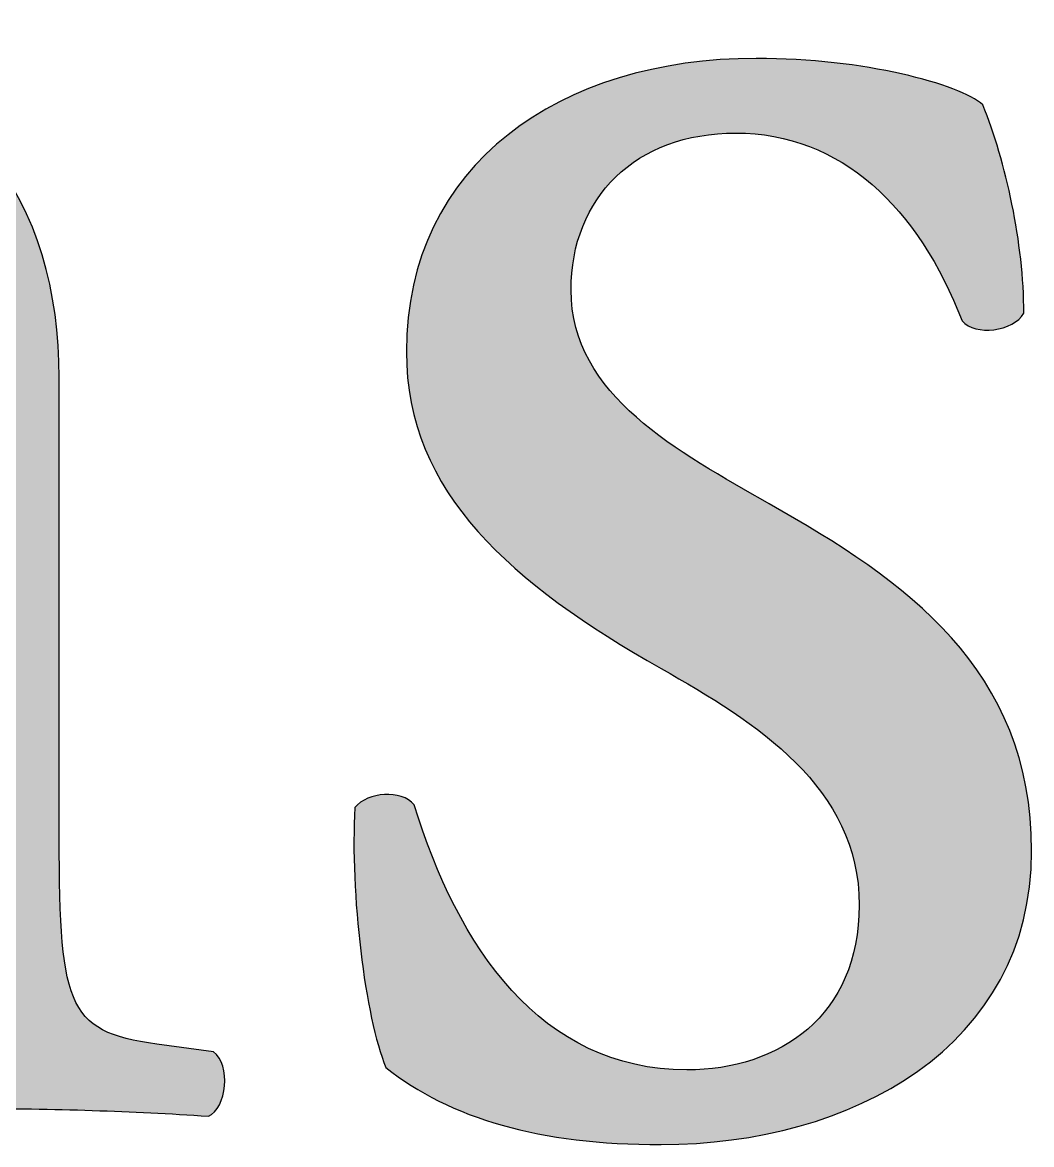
# Paper-space layout 'A1mask' of a CAD drawing. Extents: x 20 to 830, y 20 to 585.
# Drawn here: x 682.98 to 690.38, y 105.96 to 114.2 of the extents above; entities that cross this region are included whole.
import ezdxf
from ezdxf.enums import TextEntityAlignment as Align

# ---------------------------------------------------------------- set-up
doc = ezdxf.new("R2010")
doc.units = 0
doc.layers.get('0').update_dxf_attribs({"linetype": 'CONTINUOUS'})
doc.layers.get('Defpoints').update_dxf_attribs({"linetype": 'CONTINUOUS'})
doc.layers.add('JPP_Mask', color=7, linetype='CONTINUOUS')
doc.styles.add('JPP', font='arial.ttf')

# ---------------------------------------------------------------- blocks, each defined once
blk = doc.blocks.new('A1mask')
at = {"true_color": 0x0081c6}
h = blk.add_hatch(color=142, dxfattribs=at)
edge = h.paths.add_edge_path()
edge.add_spline(control_points=[(668.2455, 93.3424), (668.2455, 93.3424), (668.2455, 96.5907), (668.2455, 96.5907), (668.2455, 97.8563), (667.6036, 98.9331), (666.0356, 98.9331)], knot_values=[8, 8, 8, 8, 9, 9, 9, 10, 10, 10, 10], degree=3, periodic=0)
edge.add_spline(control_points=[(666.0356, 98.9331), (665.073, 98.9331), (664.1849, 98.46), (663.3921, 97.9696)], knot_values=[7, 7, 7, 7, 8, 8, 8, 8], degree=3, periodic=0)
edge.add_spline(control_points=[(663.3921, 97.9696), (663.2597, 97.9696), (663.1842, 98.0642), (663.1842, 98.1771)], knot_values=[6, 6, 6, 6, 7, 7, 7, 7], degree=3, periodic=0)
edge.add_spline(control_points=[(663.1842, 98.1771), (663.1842, 98.3473), (663.1842, 98.6304), (663.2218, 99.0644)], knot_values=[5, 5, 5, 5, 6, 6, 6, 6], degree=3, periodic=0)
edge.add_spline(control_points=[(663.2218, 99.0644), (663.1842, 99.159), (663.0897, 99.1969), (663.0138, 99.1969)], knot_values=[4, 4, 4, 4, 5, 5, 5, 5], degree=3, periodic=0)
edge.add_spline(control_points=[(663.0138, 99.1969), (662.6365, 98.9138), (661.5601, 98.4229), (661.1257, 98.2712)], knot_values=[3, 3, 3, 3, 4, 4, 4, 4], degree=3, periodic=0)
edge.add_spline(control_points=[(661.1257, 98.2712), (661.0312, 98.2148), (661.0312, 98.0069), (661.1067, 97.9319)], knot_values=[2, 2, 2, 2, 3, 3, 3, 3], degree=3, periodic=0)
edge.add_spline(control_points=[(661.1067, 97.9319), (661.1067, 97.9319), (661.2765, 97.8185), (661.2765, 97.8185), (661.7865, 97.4786), (661.7865, 97.3845), (661.7865, 96.6476)], knot_values=[0, 0, 0, 0, 1, 1, 1, 2, 2, 2, 2], degree=3, periodic=0)
edge.add_spline(control_points=[(661.7865, 96.6476), (661.7865, 96.6476), (661.7865, 95.8213), (661.7865, 94.995)], knot_values=[31.5, 31.5, 31.5, 31.5, 32, 32, 32, 32], degree=3, periodic=0)
edge.add_spline(control_points=[(661.7865, 94.995), (661.7865, 94.1687), (661.7865, 93.3424), (661.7865, 93.3424), (661.7865, 91.9827), (661.7675, 91.7937), (661.0691, 91.6996)], knot_values=[30, 30, 30, 30, 30.5, 30.5, 30.5, 31.5, 31.5, 31.5, 31.5], degree=3, periodic=0)
edge.add_spline(control_points=[(661.0691, 91.6996), (661.0691, 91.6996), (660.6721, 91.6427), (660.6721, 91.6427), (660.5401, 91.548), (660.5779, 91.2278), (660.7102, 91.1708)], knot_values=[28, 28, 28, 28, 29, 29, 29, 30, 30, 30, 30], degree=3, periodic=0)
edge.add_spline(control_points=[(660.7102, 91.1708), (661.2391, 91.2081), (661.8054, 91.2278), (662.4855, 91.2278)], knot_values=[27, 27, 27, 27, 28, 28, 28, 28], degree=3, periodic=0)
edge.add_spline(control_points=[(662.4855, 91.2278), (663.1466, 91.2278), (663.694, 91.2081), (664.2039, 91.1708)], knot_values=[26, 26, 26, 26, 27, 27, 27, 27], degree=3, periodic=0)
edge.add_spline(control_points=[(664.2039, 91.1708), (664.336, 91.2278), (664.374, 91.548), (664.2419, 91.6427)], knot_values=[25, 25, 25, 25, 26, 26, 26, 26], degree=3, periodic=0)
edge.add_spline(control_points=[(664.2419, 91.6427), (664.2419, 91.6427), (663.9018, 91.6996), (663.9018, 91.6996), (663.2218, 91.8123), (663.1842, 91.9827), (663.1842, 93.3424)], knot_values=[23, 23, 23, 23, 24, 24, 24, 25, 25, 25, 25], degree=3, periodic=0)
edge.add_spline(control_points=[(663.1842, 93.3424), (663.1842, 93.3424), (663.1842, 96.2322), (663.1842, 96.2322), (663.1842, 96.7801), (663.2218, 97.0439), (663.4673, 97.3652)], knot_values=[21, 21, 21, 21, 22, 22, 22, 23, 23, 23, 23], degree=3, periodic=0)
edge.add_spline(control_points=[(663.4673, 97.3652), (663.7316, 97.7238), (664.355, 98.026), (665.073, 98.026)], knot_values=[20, 20, 20, 20, 21, 21, 21, 21], degree=3, periodic=0)
edge.add_spline(control_points=[(665.073, 98.026), (666.3573, 98.026), (666.8483, 97.2329), (666.8483, 96.1566)], knot_values=[19, 19, 19, 19, 20, 20, 20, 20], degree=3, periodic=0)
edge.add_spline(control_points=[(666.8483, 96.1566), (666.8483, 96.1566), (666.8483, 93.3424), (666.8483, 93.3424), (666.8483, 91.9827), (666.8288, 91.8123), (666.1304, 91.6996)], knot_values=[17, 17, 17, 17, 18, 18, 18, 19, 19, 19, 19], degree=3, periodic=0)
edge.add_spline(control_points=[(666.1304, 91.6996), (666.1304, 91.6996), (665.7715, 91.6427), (665.7715, 91.6427), (665.6392, 91.548), (665.6773, 91.2278), (665.8093, 91.1708)], knot_values=[15, 15, 15, 15, 16, 16, 16, 17, 17, 17, 17], degree=3, periodic=0)
edge.add_spline(control_points=[(665.8093, 91.1708), (666.3187, 91.2081), (666.8857, 91.2278), (667.5657, 91.2278)], knot_values=[14, 14, 14, 14, 15, 15, 15, 15], degree=3, periodic=0)
edge.add_spline(control_points=[(667.5657, 91.2278), (668.2268, 91.2278), (668.7741, 91.2081), (669.3411, 91.1708)], knot_values=[13, 13, 13, 13, 14, 14, 14, 14], degree=3, periodic=0)
edge.add_spline(control_points=[(669.3411, 91.1708), (669.4731, 91.2278), (669.5108, 91.548), (669.3783, 91.6427)], knot_values=[12, 12, 12, 12, 13, 13, 13, 13], degree=3, periodic=0)
edge.add_spline(control_points=[(669.3783, 91.6427), (669.3783, 91.6427), (668.9631, 91.6996), (668.9631, 91.6996), (668.2831, 91.7937), (668.2455, 91.9827), (668.2455, 93.3424)], knot_values=[10, 10, 10, 10, 11, 11, 11, 12, 12, 12, 12], degree=3, periodic=0)
h = blk.add_hatch(color=142, dxfattribs=at)
edge = h.paths.add_edge_path()
edge.add_spline(control_points=[(675.3833, 93.1157), (675.3833, 94.4564), (674.4581, 95.099), (673.4569, 95.665)], knot_values=[5, 5, 5, 5, 6, 6, 6, 6], degree=3, periodic=0)
edge.add_spline(control_points=[(673.4569, 95.665), (672.7961, 96.0427), (672.0029, 96.4583), (672.0029, 97.2329)], knot_values=[4, 4, 4, 4, 5, 5, 5, 5], degree=3, periodic=0)
edge.add_spline(control_points=[(672.0029, 97.2329), (672.0029, 97.9126), (672.4753, 98.3852), (673.2117, 98.3852)], knot_values=[3, 3, 3, 3, 4, 4, 4, 4], degree=3, periodic=0)
edge.add_spline(control_points=[(673.2117, 98.3852), (673.9859, 98.3852), (674.5526, 97.8371), (674.8732, 97.0062)], knot_values=[2, 2, 2, 2, 3, 3, 3, 3], degree=3, periodic=0)
edge.add_spline(control_points=[(674.8732, 97.0062), (674.968, 96.8928), (675.2512, 96.9307), (675.3267, 97.063)], knot_values=[1, 1, 1, 1, 2, 2, 2, 2], degree=3, periodic=0)
edge.add_spline(control_points=[(675.3267, 97.063), (675.3267, 97.5733), (675.1949, 98.1771), (675.025, 98.5925)], knot_values=[0, 0, 0, 0, 1, 1, 1, 1], degree=3, periodic=0)
edge.add_spline(control_points=[(675.025, 98.5925), (674.8546, 98.7441), (674.156, 98.9331), (673.3626, 98.9331)], knot_values=[15, 15, 15, 15, 16, 16, 16, 16], degree=3, periodic=0)
edge.add_spline(control_points=[(673.3626, 98.9331), (671.9274, 98.9331), (670.7941, 98.158), (670.7941, 96.7801)], knot_values=[14, 14, 14, 14, 15, 15, 15, 15], degree=3, periodic=0)
edge.add_spline(control_points=[(670.7941, 96.7801), (670.7941, 95.7405), (671.5684, 95.0799), (672.6636, 94.4564)], knot_values=[13, 13, 13, 13, 14, 14, 14, 14], degree=3, periodic=0)
edge.add_spline(control_points=[(672.6636, 94.4564), (673.3626, 94.0601), (674.1179, 93.5876), (674.1179, 92.7189)], knot_values=[12, 12, 12, 12, 13, 13, 13, 13], degree=3, periodic=0)
edge.add_spline(control_points=[(674.1179, 92.7189), (674.1179, 91.9072), (673.5327, 91.5108), (672.8527, 91.5108)], knot_values=[11, 11, 11, 11, 12, 12, 12, 12], degree=3, periodic=0)
edge.add_spline(control_points=[(672.8527, 91.5108), (671.7763, 91.5108), (671.1714, 92.4167), (670.851, 93.4558)], knot_values=[10, 10, 10, 10, 11, 11, 11, 11], degree=3, periodic=0)
edge.add_spline(control_points=[(670.851, 93.4558), (670.7566, 93.569), (670.5109, 93.5504), (670.4163, 93.4365)], knot_values=[9, 9, 9, 9, 10, 10, 10, 10], degree=3, periodic=0)
edge.add_spline(control_points=[(670.4163, 93.4365), (670.3789, 92.8135), (670.4921, 91.8884), (670.6432, 91.5294)], knot_values=[8, 8, 8, 8, 9, 9, 9, 9], degree=3, periodic=0)
edge.add_spline(control_points=[(670.6432, 91.5294), (671.1153, 91.1517), (671.7763, 90.9627), (672.6636, 90.9627)], knot_values=[7, 7, 7, 7, 8, 8, 8, 8], degree=3, periodic=0)
edge.add_spline(control_points=[(672.6636, 90.9627), (674.0614, 90.9627), (675.3833, 91.6805), (675.3833, 93.1157)], knot_values=[6, 6, 6, 6, 7, 7, 7, 7], degree=3, periodic=0)
at = {"layer": 'Defpoints', "color": 142, "true_color": 0x0081c6}
for points, knots in [([(661.7865, 96.6476), (661.7865, 97.3845), (661.7865, 97.4786), (661.2765, 97.8185), (661.2765, 97.8185), (661.1067, 97.9319), (661.1067, 97.9319), (661.0312, 98.0069), (661.0312, 98.2148), (661.1257, 98.2712), (661.5601, 98.4229), (662.6365, 98.9138), (663.0138, 99.1969), (663.0897, 99.1969), (663.1842, 99.159), (663.2218, 99.0644), (663.1842, 98.6304), (663.1842, 98.3473), (663.1842, 98.1771), (663.1842, 98.0642), (663.2597, 97.9696), (663.3921, 97.9696), (664.1849, 98.46), (665.073, 98.9331), (666.0356, 98.9331), (667.6036, 98.9331), (668.2455, 97.8563), (668.2455, 96.5907), (668.2455, 96.5907), (668.2455, 93.3424), (668.2455, 93.3424), (668.2455, 91.9827), (668.2831, 91.7937), (668.9631, 91.6996), (668.9631, 91.6996), (669.3783, 91.6427), (669.3783, 91.6427), (669.5108, 91.548), (669.4731, 91.2278), (669.3411, 91.1708), (668.7741, 91.2081), (668.2268, 91.2278), (667.5657, 91.2278), (666.8857, 91.2278), (666.3187, 91.2081), (665.8093, 91.1708), (665.6773, 91.2278), (665.6392, 91.548), (665.7715, 91.6427), (665.7715, 91.6427), (666.1304, 91.6996), (666.1304, 91.6996), (666.8288, 91.8123), (666.8483, 91.9827), (666.8483, 93.3424), (666.8483, 93.3424), (666.8483, 96.1566), (666.8483, 96.1566), (666.8483, 97.2329), (666.3573, 98.026), (665.073, 98.026), (664.355, 98.026), (663.7316, 97.7238), (663.4673, 97.3652), (663.2218, 97.0439), (663.1842, 96.7801), (663.1842, 96.2322), (663.1842, 96.2322), (663.1842, 93.3424), (663.1842, 93.3424), (663.1842, 91.9827), (663.2218, 91.8123), (663.9018, 91.6996), (663.9018, 91.6996), (664.2419, 91.6427), (664.2419, 91.6427), (664.374, 91.548), (664.336, 91.2278), (664.2039, 91.1708), (663.694, 91.2081), (663.1466, 91.2278), (662.4855, 91.2278), (661.8054, 91.2278), (661.2391, 91.2081), (660.7102, 91.1708), (660.5779, 91.2278), (660.5401, 91.548), (660.6721, 91.6427), (660.6721, 91.6427), (661.0691, 91.6996), (661.0691, 91.6996), (661.7675, 91.7937), (661.7865, 91.9827), (661.7865, 93.3424), (661.7865, 93.3424), (661.7865, 96.6476), (661.7865, 96.6476)], [0, 0, 0, 0, 1, 1, 1, 2, 2, 2, 3, 3, 3, 4, 4, 4, 5, 5, 5, 6, 6, 6, 7, 7, 7, 8, 8, 8, 9, 9, 9, 10, 10, 10, 11, 11, 11, 12, 12, 12, 13, 13, 13, 14, 14, 14, 15, 15, 15, 16, 16, 16, 17, 17, 17, 18, 18, 18, 19, 19, 19, 20, 20, 20, 21, 21, 21, 22, 22, 22, 23, 23, 23, 24, 24, 24, 25, 25, 25, 26, 26, 26, 27, 27, 27, 28, 28, 28, 29, 29, 29, 30, 30, 30, 31, 31, 31, 32, 32, 32, 32]), ([(675.025, 98.5925), (675.1949, 98.1771), (675.3267, 97.5733), (675.3267, 97.063), (675.2512, 96.9307), (674.968, 96.8928), (674.8732, 97.0062), (674.5526, 97.8371), (673.9859, 98.3852), (673.2117, 98.3852), (672.4753, 98.3852), (672.0029, 97.9126), (672.0029, 97.2329), (672.0029, 96.4583), (672.7961, 96.0427), (673.4569, 95.665), (674.4581, 95.099), (675.3833, 94.4564), (675.3833, 93.1157), (675.3833, 91.6805), (674.0614, 90.9627), (672.6636, 90.9627), (671.7763, 90.9627), (671.1153, 91.1517), (670.6432, 91.5294), (670.4921, 91.8884), (670.3789, 92.8135), (670.4163, 93.4365), (670.5109, 93.5504), (670.7566, 93.569), (670.851, 93.4558), (671.1714, 92.4167), (671.7763, 91.5108), (672.8527, 91.5108), (673.5327, 91.5108), (674.1179, 91.9072), (674.1179, 92.7189), (674.1179, 93.5876), (673.3626, 94.0601), (672.6636, 94.4564), (671.5684, 95.0799), (670.7941, 95.7405), (670.7941, 96.7801), (670.7941, 98.158), (671.9274, 98.9331), (673.3626, 98.9331), (674.156, 98.9331), (674.8546, 98.7441), (675.025, 98.5925)], [0, 0, 0, 0, 1, 1, 1, 2, 2, 2, 3, 3, 3, 4, 4, 4, 5, 5, 5, 6, 6, 6, 7, 7, 7, 8, 8, 8, 9, 9, 9, 10, 10, 10, 11, 11, 11, 12, 12, 12, 13, 13, 13, 14, 14, 14, 15, 15, 15, 16, 16, 16, 16])]:
    blk.add_open_spline(points, degree=3, knots=knots, dxfattribs=at)
at = {"color": 7, "style": 'JPP'}
for tag, p in [('Client', (748, 120)), ('Project1', (748, 95)), ('Project2', (748, 87.5)), ('Project3', (748, 80)), ('Title1', (748, 62.5)), ('Title2', (748, 55)), ('Title3', (748, 47.5)), ('Status', (640, 12.5))]:
    blk.add_attdef(tag, text='', height=3.5, dxfattribs=at).set_placement(p, align=Align.MIDDLE_LEFT)
at = {"color": 2, "style": 'JPP'}
for tag, p in [('Scale', (667.5, 30)), ('Checked', (757.5, 30)), ('Drawn', (712.5, 30)), ('Date', (802.5, 30))]:
    blk.add_attdef(tag, text='', height=2, dxfattribs=at).set_placement(p, align=Align.MIDDLE_CENTER)
at = {"color": 6, "style": 'JPP'}
for tag, p in [('Ref', (730, 12.5)), ('DrgNo.', (772, 12.5))]:
    blk.add_attdef(tag, text='', height=4, dxfattribs=at).set_placement(p, align=Align.MIDDLE_LEFT)
blk.add_attdef('Rev', text='', height=4, dxfattribs=at).set_placement((806.2747, 12.5), align=Align.MIDDLE_CENTER)

psp = doc.layouts.new('A1mask')

# ---------------------------------------------------------------- block references
at = {"layer": 'JPP_Mask'}
psp.add_blockref('A1mask', (15, 15), dxfattribs=at)

doc.saveas('drawing.dxf')
